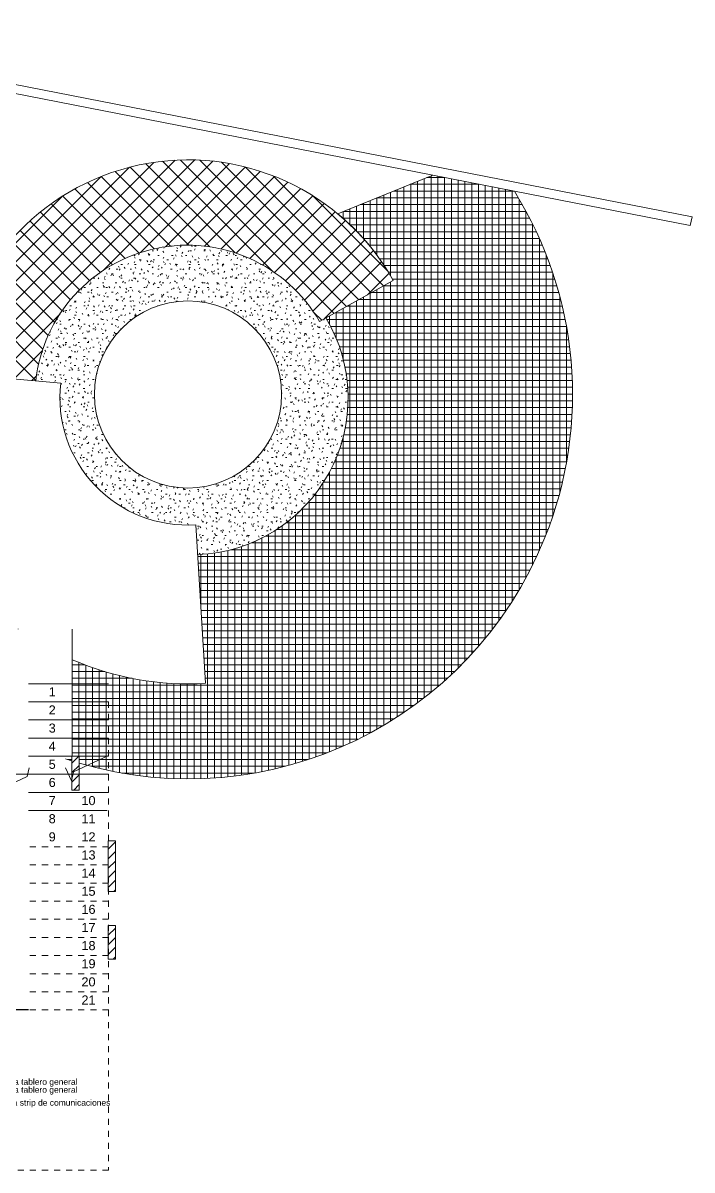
# Model space of a CAD drawing. Header units: inches. Extents: x 131 to 82119, y 71 to 16923.
# Drawn here: x 191.6 to 202.67, y 148.24 to 167.22 of the extents above; entities that cross this region are included whole.
import ezdxf
from ezdxf.enums import TextEntityAlignment as Align

# ---------------------------------------------------------------- set-up
doc = ezdxf.new("R2010")
doc.units = ezdxf.units.IN
doc.header["$MEASUREMENT"] = 0
doc.linetypes.add('Overhead', pattern=[0.003969, 0.002381, -0.001587])
for name, color, linetype, lineweight in [('A-FLOR-____-OTLN', 192, 'Continuous', 18), ('A-WALL-____-MCUT', 113, 'Continuous', 18), ('A-WALL-____-OTLN', 113, 'Continuous', 18), ('A-WALL-____-PATT', 111, 'Continuous', 18), ('S-STRS-____-MBND', 31, 'Overhead', 18), ('S-STRS-____-OTLN', 31, 'Continuous', 18)]:
    doc.layers.add(name, color=color, linetype=linetype, lineweight=lineweight)
doc.styles.add('Arial_1', font='arial.ttf', dxfattribs={"height": 0.15})
doc.styles.get("Standard").update_dxf_attribs({"font": 'arial.ttf'})
pattern_1 = [(45, (193.0177, 155.93026), (-0.079196, 0.079196), [])]

msp = doc.modelspace()

# ---------------------------------------------------------------- hatches: boundary and pattern name
at = {"layer": 'A-FLOR-____-OTLN'}
h = msp.add_hatch(dxfattribs=at)
h.set_pattern_fill('FP_27', color=9, style=0, pattern_type=2)
h.set_pattern_definition([(45, (192.4177, 155.93026), (-0.159099, 0.159099), []), (135, (192.4177, 155.93026), (-0.159099, -0.159099), [])])
h.paths.add_polyline_path([(191.815, 161.301), (191.841, 161.475), (191.878, 161.647), (191.927, 161.815), (191.988, 161.98), (192.06, 162.14), (192.144, 162.295), (192.237, 162.444), (192.341, 162.586), (192.455, 162.72), (192.578, 162.846), (192.709, 162.963), (192.848, 163.071), (192.994, 163.168), (193.146, 163.256), (193.304, 163.332), (193.468, 163.398), (193.635, 163.451), (193.806, 163.493), (193.979, 163.523), (194.154, 163.541), (194.329, 163.547), (194.505, 163.54), (194.68, 163.522), (194.853, 163.491), (195.023, 163.448), (195.19, 163.393), (195.353, 163.327), (195.511, 163.25), (195.663, 163.161), (195.809, 163.063), (195.947, 162.955), (196.078, 162.837), (196.2, 162.71), (196.312, 162.575), (196.416, 162.433), (196.509, 162.284), (197.728, 162.961), (197.616, 163.15), (197.493, 163.332), (197.361, 163.507), (197.219, 163.674), (197.067, 163.833), (196.907, 163.984), (196.738, 164.125), (196.562, 164.256), (196.379, 164.377), (196.189, 164.487), (195.993, 164.586), (195.792, 164.675), (195.586, 164.751), (195.376, 164.816), (195.163, 164.869), (194.947, 164.91), (194.729, 164.939), (194.51, 164.955), (194.291, 164.959), (194.071, 164.95), (193.853, 164.929), (193.636, 164.896), (193.421, 164.85), (193.209, 164.793), (193, 164.723), (192.796, 164.642), (192.597, 164.549), (192.404, 164.446), (192.216, 164.331), (192.036, 164.206), (191.862, 164.071), (191.697, 163.927), (191.54, 163.773), (191.392, 163.611), (191.253, 163.441), (191.124, 163.263), (191.006, 163.078), (190.898, 162.886), (190.801, 162.689), (190.716, 162.487), (190.642, 162.28), (190.58, 162.07), (190.529, 161.856), (190.491, 161.639), (190.466, 161.421), (191.061, 161.368)], flags=0)
h = msp.add_hatch(dxfattribs=at)
h.set_pattern_fill('FP_26', color=9, style=0, pattern_type=2)
h.set_pattern_definition([(0, (192.4177, 155.93026), (0, 0.112), []), (90, (192.4177, 155.93026), (-0.112, 7e-18), [])])
h.paths.add_polyline_path([(194.309, 154.715), (194.59, 154.72), (194.871, 154.738), (195.15, 154.768), (195.428, 154.81), (195.704, 154.865), (195.977, 154.931), (196.247, 155.01), (196.513, 155.1), (196.774, 155.202), (197.032, 155.316), (197.283, 155.441), (197.529, 155.576), (197.769, 155.723), (198.002, 155.88), (198.228, 156.047), (198.447, 156.224), (198.657, 156.41), (198.859, 156.606), (199.052, 156.81), (199.236, 157.023), (199.41, 157.243), (199.574, 157.471), (199.728, 157.706), (199.872, 157.948), (200.005, 158.196), (200.126, 158.449), (200.237, 158.707), (200.337, 158.974), (200.425, 159.244), (200.5, 159.518), (200.564, 159.795), (200.615, 160.075), (200.653, 160.357), (200.679, 160.64), (200.692, 160.924), (200.693, 161.208), (200.681, 161.492), (200.656, 161.776), (200.618, 162.057), (200.568, 162.337), (200.505, 162.615), (200.431, 162.889), (200.343, 163.16), (200.244, 163.426), (200.133, 163.688), (200.011, 163.945), (199.877, 164.196), (199.732, 164.44), (198.381, 164.705), (196.81, 164.067), (196.965, 163.931), (197.113, 163.787), (197.253, 163.635), (197.385, 163.476), (197.509, 163.311), (197.623, 163.139), (197.728, 162.961), (196.616, 162.343), (196.702, 162.187), (196.777, 162.025), (196.841, 161.858), (196.893, 161.687), (196.933, 161.513), (196.961, 161.337), (196.977, 161.159), (196.981, 160.98), (196.972, 160.802), (196.951, 160.624), (196.918, 160.449), (196.873, 160.276), (196.816, 160.107), (196.748, 159.942), (196.668, 159.782), (196.578, 159.628), (196.477, 159.48), (196.367, 159.34), (196.247, 159.208), (196.118, 159.084), (195.981, 158.97), (195.836, 158.865), (195.684, 158.77), (195.527, 158.686), (195.364, 158.613), (195.196, 158.552), (195.024, 158.502), (194.85, 158.464), (194.673, 158.438), (194.495, 158.425), (194.625, 156.296), (194.388, 156.288), (194.151, 156.291), (193.914, 156.306), (193.678, 156.332), (193.444, 156.371), (193.212, 156.421), (192.983, 156.482), (192.757, 156.554), (192.535, 156.638), (192.418, 156.689), (192.418, 155.099), (192.307, 155.048), (192.374, 155.024), (192.414, 155.012), (192.414, 155.09), (192.534, 155.09), (192.534, 154.976), (192.643, 154.944), (192.916, 154.875), (193.191, 154.818), (193.469, 154.774), (193.748, 154.742), (194.028, 154.722), (194.116, 154.72)], flags=0)
h.paths.add_polyline_path([(191.094, 155.602), (191.094, 157.19), (191.536, 157.19), (191.502, 157.214), (191.314, 157.359), (191.134, 157.513), (190.961, 157.676), (189.854, 156.56), (190.044, 156.379), (190.241, 156.206), (190.445, 156.042), (190.656, 155.886), (190.873, 155.739), (191.061, 155.622)], flags=0)
h = msp.add_hatch(dxfattribs=at)
h.set_pattern_fill('FP_28', color=256, style=0, pattern_type=2)
h.set_pattern_definition([(0, (192.417695, 155.93026), (0.305, 0.076), [0.025, -0.203, 0.025, -0.203, -1.219]), (0, (192.417695, 155.93026), (0.305, 0.076), [-0.457, 0.025, -0.432, 0.025, -0.203, -0.533]), (0, (192.417695, 155.93026), (0.305, 0.076), [-1.143, 0.025, -0.127, 0.025, -0.356]), (120, (192.531695, 155.96826), (-0.2183179, 0.22613775), [0.025, -0.203, 0.025, -0.203, -1.219]), (120, (192.531695, 155.96826), (-0.2183179, 0.22613775), [-0.457, 0.025, -0.432, 0.025, -0.203, -0.533]), (120, (192.531695, 155.96826), (-0.2183179, 0.22613775), [-1.143, 0.025, -0.127, 0.025, -0.356]), (240, (192.569695, 156.12126), (-0.0866821, -0.30213775), [0.025, -0.203, 0.025, -0.203, -1.219]), (240, (192.569695, 156.12126), (-0.0866821, -0.30213775), [-0.457, 0.025, -0.432, 0.025, -0.203, -0.533]), (240, (192.569695, 156.12126), (-0.0866821, -0.30213775), [-1.143, 0.025, -0.127, 0.025, -0.356])])
h.paths.add_polyline_path([(194.495, 158.425), (194.673, 158.438), (194.85, 158.464), (195.024, 158.502), (195.196, 158.552), (195.364, 158.613), (195.527, 158.686), (195.684, 158.77), (195.836, 158.865), (195.981, 158.97), (196.118, 159.084), (196.247, 159.208), (196.367, 159.34), (196.477, 159.48), (196.578, 159.628), (196.668, 159.782), (196.748, 159.942), (196.816, 160.107), (196.873, 160.276), (196.918, 160.449), (196.951, 160.624), (196.972, 160.802), (196.981, 160.98), (196.977, 161.159), (196.961, 161.337), (196.933, 161.513), (196.893, 161.687), (196.841, 161.858), (196.777, 162.025), (196.702, 162.187), (196.616, 162.343), (196.509, 162.284), (196.416, 162.433), (196.312, 162.575), (196.2, 162.71), (196.078, 162.837), (195.947, 162.955), (195.809, 163.063), (195.663, 163.161), (195.511, 163.25), (195.353, 163.327), (195.19, 163.393), (195.023, 163.448), (194.853, 163.491), (194.68, 163.522), (194.505, 163.54), (194.329, 163.547), (194.154, 163.541), (193.979, 163.523), (193.806, 163.493), (193.635, 163.451), (193.468, 163.398), (193.304, 163.332), (193.146, 163.256), (192.994, 163.168), (192.848, 163.071), (192.709, 162.963), (192.578, 162.846), (192.455, 162.72), (192.341, 162.586), (192.237, 162.444), (192.144, 162.295), (192.06, 162.14), (191.988, 161.98), (191.927, 161.815), (191.878, 161.647), (191.841, 161.475), (191.815, 161.301), (192.228, 161.264), (192.215, 161.104), (192.215, 160.943), (192.228, 160.783), (192.252, 160.624), (192.289, 160.468), (192.337, 160.315), (192.396, 160.166), (192.467, 160.021), (192.549, 159.883), (192.641, 159.751), (192.743, 159.627), (192.854, 159.511), (192.973, 159.404), (193.1, 159.305), (193.235, 159.217), (193.375, 159.14), (193.521, 159.073), (193.672, 159.018), (193.827, 158.974), (193.984, 158.942), (194.144, 158.923), (194.304, 158.915), (194.465, 158.92), (194.466, 158.901)], flags=0)
h.paths.add_polyline_path([(194.403, 159.53), (194.264, 159.53), (194.116, 159.544), (193.989, 159.567), (193.855, 159.604), (193.725, 159.653), (193.6, 159.713), (193.48, 159.784), (193.368, 159.866), (193.263, 159.957), (193.167, 160.058), (193.081, 160.166), (193.004, 160.282), (192.938, 160.405), (192.884, 160.532), (192.841, 160.664), (192.81, 160.8), (192.791, 160.938), (192.785, 161.076), (192.791, 161.215), (192.81, 161.353), (192.841, 161.488), (192.884, 161.62), (192.938, 161.748), (193.004, 161.87), (193.081, 161.986), (193.167, 162.095), (193.263, 162.195), (193.368, 162.287), (193.48, 162.368), (193.6, 162.439), (193.725, 162.5), (193.855, 162.549), (193.989, 162.585), (194.125, 162.61), (194.264, 162.623), (194.403, 162.623), (194.541, 162.61), (194.678, 162.585), (194.811, 162.549), (194.942, 162.5), (195.067, 162.439), (195.186, 162.368), (195.298, 162.287), (195.403, 162.195), (195.499, 162.095), (195.585, 161.986), (195.662, 161.87), (195.728, 161.748), (195.782, 161.62), (195.825, 161.488), (195.856, 161.353), (195.875, 161.215), (195.881, 161.076), (195.875, 160.938), (195.856, 160.8), (195.825, 160.664), (195.782, 160.532), (195.728, 160.405), (195.662, 160.282), (195.585, 160.166), (195.499, 160.058), (195.403, 159.957), (195.298, 159.866), (195.186, 159.784), (195.067, 159.713), (194.942, 159.653), (194.811, 159.604), (194.678, 159.567), (194.541, 159.542)], flags=0)
at = {"layer": 'A-WALL-____-PATT'}
h = msp.add_hatch(dxfattribs=at)
h.set_pattern_fill('FP_1', color=8, style=0, pattern_type=2)
h.set_pattern_definition([(45, (192.4177, 155.93026), (-0.079196, 0.079196), [])])
h.paths.add_polyline_path([(192.534, 154.53), (192.534, 155.09), (192.414, 155.09), (192.414, 154.53)], flags=0)
h = msp.add_hatch(dxfattribs=at)
h.set_pattern_fill('FP_1', color=8, style=0, pattern_type=2)
h.set_pattern_definition(pattern_1)
h.paths.add_polyline_path([(193.134, 152.85), (193.134, 153.69), (193.014, 153.69), (193.014, 152.85)], flags=0)
h = msp.add_hatch(dxfattribs=at)
h.set_pattern_fill('FP_1', color=8, style=0, pattern_type=2)
h.set_pattern_definition(pattern_1)
h.paths.add_polyline_path([(193.134, 151.73), (193.134, 152.29), (193.014, 152.29), (193.014, 151.73)], flags=0)

# ---------------------------------------------------------------- linework, layer by layer
msp.add_line((191.694, 150.89), (191.094, 150.89))
at = {"layer": 'A-FLOR-____-OTLN'}
for p, q in [((198.381, 164.705), (197.556, 164.37)), ((199.732, 164.44), (198.381, 164.705)), ((197.556, 164.37), (196.945, 164.121)), ((196.945, 164.121), (196.81, 164.067)), ((197.728, 162.961), (196.509, 162.284)), ((189.563, 161.502), (192.228, 161.264)), ((194.465, 158.92), (194.625, 156.296))]:
    msp.add_line(p, q, dxfattribs=at)
for centre, radius, start, end in [((194.333, 161.076), 3.883, 29.0357, 174.9027), ((194.333, 161.076), 6.361, 338.136, 31.9249), ((194.333, 161.076), 3.883, 29.0357, 50.3681), ((194.323, 161.024), 2.523, 29.9635, 173.6968), ((194.323, 161.024), 2.523, 29.9635, 173.6968), ((194.333, 161.076), 1.548, 0, 180), ((194.333, 161.076), 1.548, 0, 180), ((194.388, 161.016), 2.593, 272.3714, 30.7841), ((194.388, 161.016), 2.593, 272.3714, 30.7841), ((194.323, 161.024), 2.109, 173.4601, 273.8557), ((194.323, 161.024), 2.109, 173.4601, 273.8557), ((194.333, 161.076), 1.548, 180, 0), ((194.333, 161.076), 1.548, 180, 0), ((194.333, 161.076), 6.361, 253.5663, 338.136), ((194.333, 161.076), 4.789, 246.4158, 273.4921), ((194.333, 161.076), 4.789, 246.4162, 273.4921), ((194.333, 161.076), 6.361, 251.4256, 252.4379)]:
    msp.add_arc(centre, radius, start, end, dxfattribs=at)
at = {"layer": 'A-WALL-____-MCUT'}
for p, q in [((192.534, 155.09), (192.414, 155.09)), ((192.414, 155.09), (192.414, 154.53)), ((192.534, 154.53), (192.534, 155.09)), ((192.414, 154.53), (192.534, 154.53)), ((193.134, 153.69), (193.014, 153.69)), ((193.014, 153.69), (193.014, 152.85)), ((193.134, 152.85), (193.134, 153.69)), ((193.014, 152.85), (193.134, 152.85)), ((193.134, 152.29), (193.014, 152.29)), ((193.014, 152.29), (193.014, 151.73)), ((193.134, 151.73), (193.134, 152.29)), ((193.014, 151.73), (193.134, 151.73))]:
    msp.add_line(p, q, dxfattribs=at)
at = {"layer": 'A-WALL-____-OTLN'}
for p, q in [((198.381, 164.705), (186.24, 167.08)), ((186.268, 167.225), (202.67, 164.018)), ((202.641, 163.871), (199.732, 164.44)), ((202.641, 163.871), (202.67, 164.018))]:
    msp.add_line(p, q, dxfattribs=at)
at = {"layer": 'S-STRS-____-MBND'}
for p, q in [((193.018, 155.99), (193.018, 153.69)), ((192.418, 155.09), (192.399, 155.09)), ((192.418, 155.09), (192.399, 155.09)), ((192.418, 155.099), (192.418, 155.09)), ((191.756, 154.79), (191.681, 154.79)), ((191.756, 154.79), (191.681, 154.79)), ((193.014, 154.79), (192.431, 154.79)), ((193.014, 154.79), (192.431, 154.79)), ((193.018, 153.59), (191.712, 153.59)), ((193.018, 153.59), (191.712, 153.59)), ((193.018, 153.29), (191.694, 153.29)), ((193.018, 153.29), (191.694, 153.29)), ((193.018, 153.099), (193.018, 150.89)), ((193.018, 152.99), (191.694, 152.99)), ((193.018, 152.99), (191.694, 152.99)), ((193.018, 152.69), (191.694, 152.69)), ((193.018, 152.69), (191.694, 152.69)), ((193.018, 152.39), (191.694, 152.39)), ((193.018, 152.39), (191.694, 152.39)), ((193.018, 152.09), (191.694, 152.09)), ((193.018, 152.09), (191.694, 152.09)), ((193.018, 151.79), (191.694, 151.79)), ((193.018, 151.79), (191.694, 151.79)), ((193.018, 151.49), (191.694, 151.49)), ((193.018, 151.49), (191.694, 151.49)), ((193.018, 151.19), (191.694, 151.19)), ((193.018, 151.19), (191.694, 151.19)), ((193.018, 150.89), (191.694, 150.89)), ((193.018, 150.89), (191.694, 150.89)), ((193.018, 150.89), (191.694, 150.89)), ((193.018, 150.89), (191.694, 150.89)), ((193.018, 150.89), (191.694, 150.89)), ((193.018, 150.89), (191.694, 150.89)), ((193.018, 150.89), (193.018, 148.24)), ((193.018, 148.24), (191.094, 148.24))]:
    msp.add_line(p, q, dxfattribs=at)
at = {"layer": 'S-STRS-____-MBND', "linetype": 'Continuous'}
for p, q in [((192.441, 154.83), (193.018, 155.099)), ((191.094, 154.482), (191.671, 154.751)), ((191.671, 154.751), (191.706, 154.897)), ((192.306, 154.897), (192.405, 154.684)), ((192.405, 154.684), (192.441, 154.83))]:
    msp.add_line(p, q, dxfattribs=at)
at = {"layer": 'S-STRS-____-OTLN'}
for p, q in [((192.418, 157.19), (192.418, 156.89)), ((192.418, 156.89), (192.418, 156.59)), ((192.418, 156.59), (192.418, 156.29)), ((193.018, 156.29), (191.694, 156.29)), ((192.418, 156.29), (192.418, 155.99)), ((193.018, 155.99), (191.694, 155.99)), ((192.418, 155.99), (192.418, 155.69)), ((193.018, 155.69), (191.694, 155.69)), ((192.418, 155.69), (192.418, 155.39)), ((193.018, 155.39), (191.694, 155.39)), ((192.418, 155.39), (192.418, 155.099)), ((193.018, 155.09), (191.694, 155.09)), ((191.681, 154.79), (191.094, 154.79)), ((193.018, 154.79), (191.694, 154.79)), ((192.431, 154.79), (192.356, 154.79)), ((193.018, 154.49), (191.694, 154.49)), ((192.999, 154.19), (191.694, 154.19))]:
    msp.add_line(p, q, dxfattribs=at)
at = {"layer": 'S-STRS-____-OTLN', "linetype": 'Overhead'}
for p, q in [((193.018, 156.29), (191.694, 156.29)), ((193.018, 155.99), (191.694, 155.99)), ((193.018, 155.69), (191.694, 155.69)), ((193.018, 155.39), (191.694, 155.39)), ((193.018, 155.09), (191.694, 155.09)), ((191.681, 154.79), (191.094, 154.79)), ((193.018, 154.79), (191.694, 154.79)), ((192.431, 154.79), (192.356, 154.79)), ((193.018, 154.49), (191.694, 154.49)), ((192.999, 154.19), (191.694, 154.19))]:
    msp.add_line(p, q, dxfattribs=at)

# ---------------------------------------------------------------- texts
for s, p in [('Sube a tablero general', (191.799, 149.651)), ('Sube a tablero general', (191.799, 149.52)), ('Sube a strip de comunicaciones', (192.059, 149.306))]:
    msp.add_text(s, height=0.1).set_placement(p, align=Align.CENTER)
at = {"layer": 'S-STRS-____-OTLN', "char_height": 0.15, "attachment_point": 1, "line_spacing_factor": 0.941778, "style": 'Arial_1'}
for s, insert, width in [('1', (192.029, 156.23), 0.13844), ('2', (192.029, 155.93), 0.13844), ('3', (192.029, 155.63), 0.13844), ('4', (192.029, 155.33), 0.13844), ('5', (192.029, 155.03), 0.13844), ('6', (192.029, 154.73), 0.13844), ('7', (192.029, 154.43), 0.13844), ('10', (192.571, 154.43), 0.27688), ('8', (192.029, 154.13), 0.13844), ('11', (192.571, 154.13), 0.27688), ('9', (192.029, 153.83), 0.13844), ('12', (192.571, 153.83), 0.27688), ('13', (192.571, 153.53), 0.27688), ('14', (192.571, 153.23), 0.27688), ('15', (192.571, 152.93), 0.27688), ('16', (192.571, 152.63), 0.27688), ('17', (192.571, 152.33), 0.27688), ('18', (192.571, 152.03), 0.27688), ('19', (192.571, 151.73), 0.27688), ('20', (192.571, 151.43), 0.27688), ('21', (192.571, 151.13), 0.27688)]:
    msp.add_mtext(s, dxfattribs=dict(at, insert=insert, width=width))

doc.saveas('drawing.dxf')
